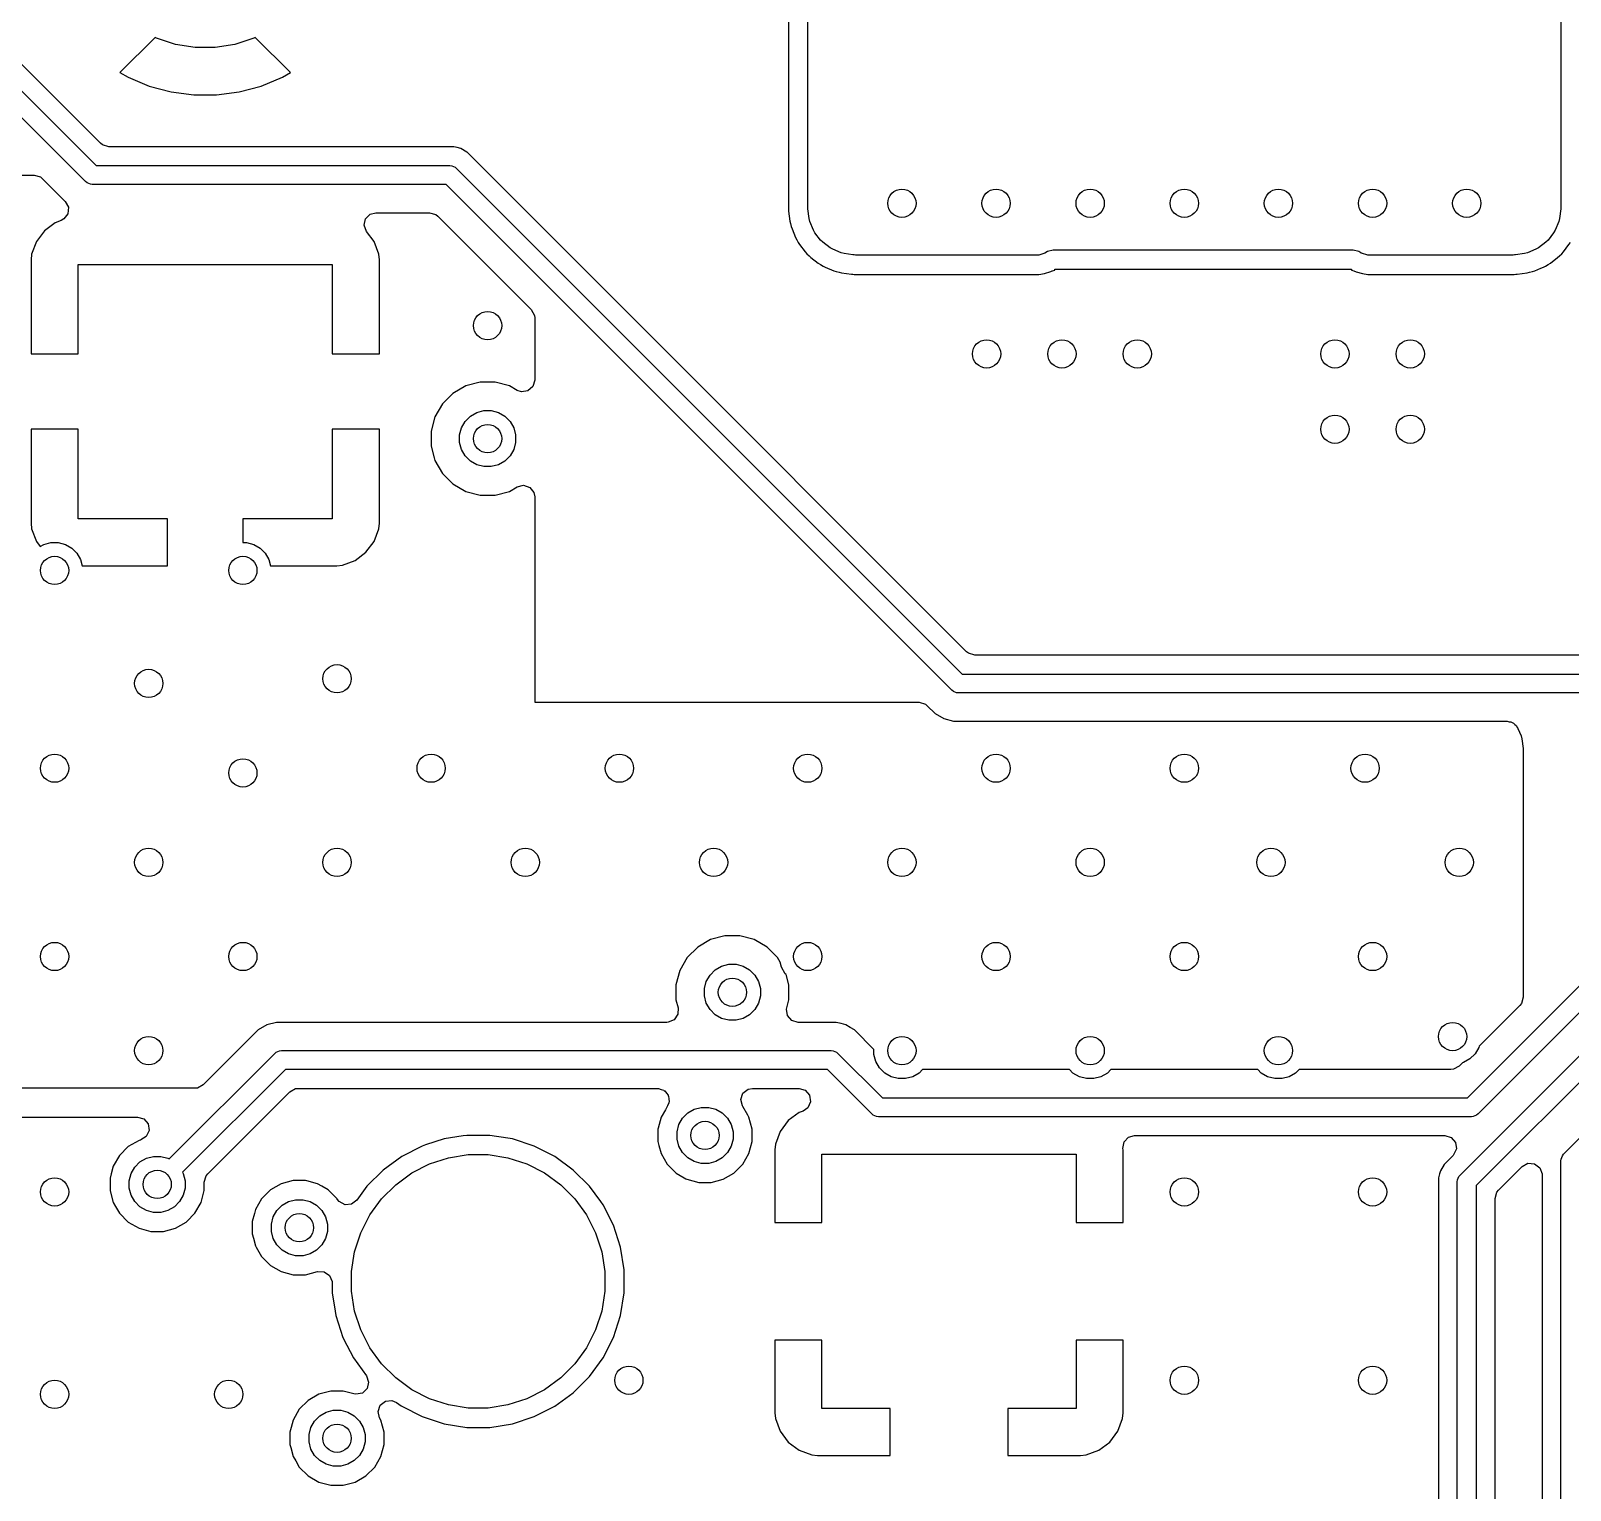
# Model space of a CAD drawing. Extents: x 2.65 to 6.49, y -4.64 to -1.62.
# Drawn here: x 5.029 to 5.673, y -3.629 to -3.018 of the extents above; entities that cross this region are included whole.
import ezdxf

# ---------------------------------------------------------------- set-up
doc = ezdxf.new("R2010")
doc.units = 0
doc.header["$MEASUREMENT"] = 0
doc.layers.add('BLACK', color=7, linetype='CONTINUOUS')

msp = doc.modelspace()

# ---------------------------------------------------------------- linework, layer by layer
at = {"layer": 'BLACK', "linetype": 'CONTINUOUS'}
for p, q in [((5.66929, -2.90773), (5.66929, -3.0922)), ((5.34624, -2.95611), (5.34624, -3.0922)), ((5.35433, -3.0922), (5.35433, -2.95504)), ((5.05859, -3.06548), (5.01228, -3.01917)), ((5.05233, -3.08152), (4.99618, -3.02537)), ((5.00175, -3.01981), (5.05675, -3.0748)), ((5.08141, -3.02123), (5.06669, -3.03595)), ((5.08202, -3.02154), (5.08141, -3.02123)), ((5.08995, -3.02412), (5.08202, -3.02154)), ((5.09819, -3.02543), (5.08995, -3.02412)), ((5.10653, -3.02543), (5.09819, -3.02543)), ((5.11477, -3.02412), (5.10653, -3.02543)), ((5.1227, -3.02154), (5.11477, -3.02412)), ((5.12331, -3.02123), (5.1227, -3.02154)), ((5.13803, -3.03595), (5.12331, -3.02123)), ((5.06669, -3.03595), (5.07008, -3.0379)), ((5.07008, -3.0379), (5.07008, -3.0379)), ((5.07008, -3.0379), (5.0789, -3.04156)), ((5.12582, -3.04156), (5.13465, -3.0379)), ((5.13465, -3.0379), (5.13803, -3.03595)), ((5.13465, -3.0379), (5.13465, -3.0379)), ((5.0789, -3.04156), (5.08812, -3.04403)), ((5.08812, -3.04403), (5.09759, -3.04528)), ((5.10714, -3.04528), (5.1166, -3.04403)), ((5.1166, -3.04403), (5.12582, -3.04156)), ((5.09759, -3.04528), (5.09759, -3.04528)), ((5.09759, -3.04528), (5.10714, -3.04528)), ((5.10714, -3.04528), (5.10714, -3.04528)), ((5.0594, -3.06613), (5.05859, -3.06548)), ((5.06204, -3.06691), (5.0594, -3.06613)), ((5.20628, -3.06691), (5.06204, -3.06691)), ((5.20779, -3.06731), (5.20628, -3.06691)), ((5.20628, -3.06691), (5.20628, -3.06691)), ((5.20929, -3.06772), (5.20779, -3.06731)), ((5.21176, -3.06914), (5.20929, -3.06772)), ((5.20929, -3.06772), (5.20929, -3.06772)), ((5.21199, -3.06927), (5.21176, -3.06914)), ((5.21176, -3.06914), (5.21176, -3.06914)), ((5.27398, -3.13126), (5.21199, -3.06927)), ((5.05675, -3.0748), (5.20472, -3.0748)), ((5.20472, -3.0748), (5.20549, -3.07488)), ((5.20549, -3.07488), (5.20691, -3.07547)), ((5.20691, -3.07547), (5.20751, -3.07596)), ((5.20751, -3.07596), (5.41895, -3.2874)), ((5.02, -3.07874), (5.0308, -3.07874)), ((5.0308, -3.07874), (5.03344, -3.07952)), ((5.03344, -3.07952), (5.03425, -3.08017)), ((5.03425, -3.08017), (5.04384, -3.08976)), ((5.05293, -3.08201), (5.05233, -3.08152)), ((5.05435, -3.0826), (5.05293, -3.08201)), ((5.05512, -3.08268), (5.05435, -3.0826)), ((5.20309, -3.08268), (5.05512, -3.08268)), ((5.41454, -3.29412), (5.20309, -3.08268)), ((5.04384, -3.08976), (5.04516, -3.09218)), ((5.04496, -3.09492), (5.04331, -3.09712)), ((5.04516, -3.09218), (5.04496, -3.09492)), ((5.16937, -3.09705), (5.17132, -3.09511)), ((5.17132, -3.09511), (5.17366, -3.09451)), ((5.17366, -3.09451), (5.19617, -3.09451)), ((5.19617, -3.09451), (5.19881, -3.09528)), ((5.19881, -3.09528), (5.19962, -3.09594)), ((5.19962, -3.09594), (5.23873, -3.13504)), ((5.34624, -3.0922), (5.34626, -3.09273)), ((5.34626, -3.09273), (5.3463, -3.09337)), ((5.3463, -3.09337), (5.34632, -3.09355)), ((5.34632, -3.09355), (5.34635, -3.09389)), ((5.34635, -3.09389), (5.3469, -3.09803)), ((5.35437, -3.09284), (5.35433, -3.0922)), ((5.35492, -3.09698), (5.35437, -3.09284)), ((5.66925, -3.09284), (5.6687, -3.09698)), ((5.66929, -3.0922), (5.66925, -3.09284)), ((5.66925, -3.09284), (5.66925, -3.09284)), ((5.03515, -3.10208), (5.03176, -3.10661)), ((5.03968, -3.09869), (5.03515, -3.10208)), ((5.03515, -3.10208), (5.03515, -3.10208)), ((5.04209, -3.09779), (5.03968, -3.09869)), ((5.03968, -3.09869), (5.03968, -3.09869)), ((5.04331, -3.09712), (5.04209, -3.09779)), ((5.16879, -3.09974), (5.16937, -3.09705)), ((5.16975, -3.10232), (5.16879, -3.09974)), ((5.17297, -3.10661), (5.16975, -3.10232)), ((5.3469, -3.09803), (5.3471, -3.09907)), ((5.3471, -3.09907), (5.34743, -3.1003)), ((5.34743, -3.1003), (5.34743, -3.1003)), ((5.34743, -3.1003), (5.34777, -3.1013)), ((5.34777, -3.1013), (5.34925, -3.10486)), ((5.35525, -3.09821), (5.35492, -3.09698)), ((5.35672, -3.10177), (5.35525, -3.09821)), ((5.35736, -3.10287), (5.35672, -3.10177)), ((5.35971, -3.10593), (5.35736, -3.10287)), ((5.66626, -3.10287), (5.66392, -3.10593)), ((5.6669, -3.10177), (5.66626, -3.10287)), ((5.66837, -3.09821), (5.6669, -3.10177)), ((5.6687, -3.09698), (5.66837, -3.09821)), ((5.03176, -3.10661), (5.02978, -3.11191)), ((5.03176, -3.10661), (5.03176, -3.10661)), ((5.17494, -3.11191), (5.17297, -3.10661)), ((5.17297, -3.10661), (5.17297, -3.10661)), ((5.34925, -3.10486), (5.34925, -3.10486)), ((5.34925, -3.10486), (5.34971, -3.10581)), ((5.34971, -3.10581), (5.34972, -3.10581)), ((5.34972, -3.10581), (5.35035, -3.10692)), ((5.35035, -3.10692), (5.35035, -3.10692)), ((5.35035, -3.10692), (5.35035, -3.10692)), ((5.35035, -3.10692), (5.35094, -3.1078)), ((5.35094, -3.1078), (5.35329, -3.11085)), ((5.36061, -3.10683), (5.35971, -3.10593)), ((5.36366, -3.10918), (5.36061, -3.10683)), ((5.36477, -3.10981), (5.36366, -3.10918)), ((5.65996, -3.10918), (5.65886, -3.10981)), ((5.66302, -3.10683), (5.65996, -3.10918)), ((5.66392, -3.10593), (5.66302, -3.10683)), ((5.67034, -3.11085), (5.67268, -3.1078)), ((5.67268, -3.1078), (5.67327, -3.10692)), ((5.02978, -3.11191), (5.02953, -3.11426)), ((5.02953, -3.11426), (5.02953, -3.15354)), ((5.02978, -3.11191), (5.02978, -3.11191)), ((5.1752, -3.11426), (5.17494, -3.11191)), ((5.17494, -3.11191), (5.17494, -3.11191)), ((5.1752, -3.15354), (5.1752, -3.11426)), ((5.1752, -3.11426), (5.1752, -3.11426)), ((5.35329, -3.11085), (5.35329, -3.11085)), ((5.35329, -3.11085), (5.35329, -3.11085)), ((5.35329, -3.11085), (5.35329, -3.11085)), ((5.35329, -3.11085), (5.35398, -3.11165)), ((5.35398, -3.11165), (5.35398, -3.11165)), ((5.35398, -3.11165), (5.35489, -3.11255)), ((5.35489, -3.11255), (5.35489, -3.11255)), ((5.35489, -3.11255), (5.35546, -3.11305)), ((5.35546, -3.11305), (5.35568, -3.11325)), ((5.35568, -3.11325), (5.35874, -3.11559)), ((5.35874, -3.11559), (5.35962, -3.11618)), ((5.36833, -3.11129), (5.36477, -3.10981)), ((5.36956, -3.11162), (5.36833, -3.11129)), ((5.37319, -3.1121), (5.36956, -3.11162)), ((5.3737, -3.11216), (5.37319, -3.1121)), ((5.37434, -3.1122), (5.3737, -3.11216)), ((5.45083, -3.1122), (5.37434, -3.1122)), ((5.45091, -3.1122), (5.45083, -3.1122)), ((5.45354, -3.11138), (5.45091, -3.1122)), ((5.4546, -3.11067), (5.45354, -3.11138)), ((5.4569, -3.11022), (5.4546, -3.11067)), ((5.4546, -3.11067), (5.4546, -3.11067)), ((5.58247, -3.11022), (5.4569, -3.11022)), ((5.4569, -3.11022), (5.4569, -3.11022)), ((5.58477, -3.11067), (5.58247, -3.11022)), ((5.58247, -3.11022), (5.58247, -3.11022)), ((5.58569, -3.11129), (5.58477, -3.11067)), ((5.58477, -3.11067), (5.58477, -3.11067)), ((5.58477, -3.11067), (5.58477, -3.11067)), ((5.58583, -3.11138), (5.58569, -3.11129)), ((5.5859, -3.11143), (5.58583, -3.11138)), ((5.58854, -3.1122), (5.5859, -3.11143)), ((5.64929, -3.1122), (5.58854, -3.1122)), ((5.64992, -3.11216), (5.64929, -3.1122)), ((5.65037, -3.1121), (5.64992, -3.11216)), ((5.65406, -3.11162), (5.65037, -3.1121)), ((5.65529, -3.11129), (5.65406, -3.11162)), ((5.65886, -3.10981), (5.65529, -3.11129)), ((5.664, -3.11618), (5.66488, -3.11559)), ((5.66488, -3.11559), (5.66794, -3.11325)), ((5.66794, -3.11325), (5.66874, -3.11255)), ((5.66874, -3.11255), (5.66964, -3.11165)), ((5.66964, -3.11165), (5.67034, -3.11085)), ((5.04921, -3.15354), (5.04921, -3.11614)), ((5.04921, -3.11614), (5.15551, -3.11614)), ((5.15551, -3.11614), (5.15551, -3.15354)), ((5.35962, -3.11618), (5.36072, -3.11682)), ((5.36072, -3.11682), (5.36072, -3.11682)), ((5.36072, -3.11682), (5.36072, -3.11682)), ((5.36072, -3.11682), (5.36167, -3.11729)), ((5.36167, -3.11729), (5.36167, -3.11729)), ((5.36167, -3.11729), (5.36522, -3.11876)), ((5.36522, -3.11876), (5.36523, -3.11876)), ((5.36523, -3.11876), (5.36623, -3.1191)), ((5.36623, -3.1191), (5.36746, -3.11943)), ((5.36746, -3.11943), (5.3685, -3.11964)), ((5.3685, -3.11964), (5.37264, -3.12018)), ((5.37264, -3.12018), (5.37317, -3.12024)), ((5.37317, -3.12024), (5.37381, -3.12028)), ((5.37381, -3.12028), (5.37434, -3.1203)), ((5.37434, -3.1203), (5.37434, -3.1203)), ((5.37434, -3.1203), (5.45083, -3.1203)), ((5.45083, -3.1203), (5.45083, -3.1203)), ((5.45083, -3.1203), (5.45086, -3.1203)), ((5.45086, -3.1203), (5.4509, -3.12029)), ((5.4509, -3.12029), (5.45094, -3.12029)), ((5.45094, -3.12029), (5.45099, -3.12029)), ((5.45099, -3.12029), (5.45333, -3.11992)), ((5.45333, -3.11992), (5.45596, -3.1191)), ((5.45596, -3.1191), (5.45661, -3.11879)), ((5.45661, -3.11879), (5.45662, -3.11879)), ((5.45662, -3.11879), (5.45768, -3.11855)), ((5.45768, -3.11855), (5.45768, -3.11811)), ((5.45768, -3.11811), (5.58169, -3.11811)), ((5.58169, -3.11811), (5.58169, -3.11854)), ((5.58169, -3.11854), (5.58268, -3.11876)), ((5.58268, -3.11876), (5.58363, -3.11919)), ((5.58363, -3.11919), (5.58626, -3.11997)), ((5.58626, -3.11997), (5.58854, -3.1203)), ((5.58854, -3.1203), (5.58854, -3.1203)), ((5.58854, -3.1203), (5.64929, -3.1203)), ((5.64929, -3.1203), (5.64982, -3.12028)), ((5.64929, -3.1203), (5.64929, -3.1203)), ((5.64982, -3.12028), (5.65045, -3.12024)), ((5.65045, -3.12024), (5.65098, -3.12018)), ((5.65098, -3.12018), (5.65512, -3.11964)), ((5.65512, -3.11964), (5.65616, -3.11943)), ((5.65616, -3.11943), (5.65739, -3.1191)), ((5.65739, -3.1191), (5.65839, -3.11876)), ((5.65839, -3.11876), (5.66091, -3.11772)), ((5.66091, -3.11772), (5.66195, -3.11729)), ((5.66195, -3.11729), (5.6629, -3.11682)), ((5.66195, -3.11729), (5.66195, -3.11729)), ((5.6629, -3.11682), (5.664, -3.11618)), ((5.6629, -3.11682), (5.6629, -3.11682)), ((5.6629, -3.11682), (5.6629, -3.11682)), ((5.23873, -3.13504), (5.24005, -3.13746)), ((5.27711, -3.1344), (5.27398, -3.13126)), ((5.42079, -3.27808), (5.27711, -3.1344)), ((5.24005, -3.13746), (5.24016, -3.13849)), ((5.24016, -3.13849), (5.24016, -3.16459)), ((5.02953, -3.15354), (5.04921, -3.15354)), ((5.15551, -3.15354), (5.1752, -3.15354)), ((5.21135, -3.16695), (5.20596, -3.17006)), ((5.21736, -3.16533), (5.21135, -3.16695)), ((5.21135, -3.16695), (5.21135, -3.16695)), ((5.22358, -3.16533), (5.21736, -3.16533)), ((5.2296, -3.16695), (5.22358, -3.16533)), ((5.23283, -3.16881), (5.2296, -3.16695)), ((5.23938, -3.16723), (5.2373, -3.16903)), ((5.24016, -3.16459), (5.23938, -3.16723)), ((5.20596, -3.17006), (5.20155, -3.17446)), ((5.20596, -3.17006), (5.20596, -3.17006)), ((5.23458, -3.16942), (5.23283, -3.16881)), ((5.2373, -3.16903), (5.23458, -3.16942)), ((5.19844, -3.17985), (5.19683, -3.18586)), ((5.20155, -3.17446), (5.19844, -3.17985)), ((5.19844, -3.17985), (5.19844, -3.17985)), ((5.20155, -3.17446), (5.20155, -3.17446)), ((5.2111, -3.18179), (5.21328, -3.17961)), ((5.21328, -3.17961), (5.21595, -3.17806)), ((5.21595, -3.17806), (5.21893, -3.17727)), ((5.21893, -3.17727), (5.22201, -3.17727)), ((5.22201, -3.17727), (5.22499, -3.17806)), ((5.22499, -3.17806), (5.22766, -3.17961)), ((5.22766, -3.17961), (5.22984, -3.18179)), ((5.02953, -3.18504), (5.02953, -3.22432)), ((5.04921, -3.18504), (5.02953, -3.18504)), ((5.04921, -3.22244), (5.04921, -3.18504)), ((5.1752, -3.18504), (5.15551, -3.18504)), ((5.15551, -3.18504), (5.15551, -3.22244)), ((5.1752, -3.22432), (5.1752, -3.18504)), ((5.19683, -3.18586), (5.19683, -3.19209)), ((5.20876, -3.18743), (5.20956, -3.18446)), ((5.20956, -3.18446), (5.2111, -3.18179)), ((5.22984, -3.18179), (5.23138, -3.18446)), ((5.23138, -3.18446), (5.23218, -3.18743)), ((5.19683, -3.19209), (5.19816, -3.19707)), ((5.20876, -3.19052), (5.20876, -3.18743)), ((5.20956, -3.1935), (5.20876, -3.19052)), ((5.23218, -3.19052), (5.23138, -3.1935)), ((5.23218, -3.18743), (5.23218, -3.19052)), ((5.19816, -3.19707), (5.19844, -3.1981)), ((5.19844, -3.1981), (5.19844, -3.1981)), ((5.19844, -3.1981), (5.20155, -3.20349)), ((5.2111, -3.19617), (5.20956, -3.1935)), ((5.21328, -3.19835), (5.2111, -3.19617)), ((5.21595, -3.19989), (5.21328, -3.19835)), ((5.22766, -3.19835), (5.22499, -3.19989)), ((5.22984, -3.19617), (5.22766, -3.19835)), ((5.23138, -3.1935), (5.22984, -3.19617)), ((5.20155, -3.20349), (5.20155, -3.20349)), ((5.20155, -3.20349), (5.20155, -3.20349)), ((5.20155, -3.20349), (5.20596, -3.20789)), ((5.21893, -3.20069), (5.21595, -3.19989)), ((5.22201, -3.20069), (5.21893, -3.20069)), ((5.22499, -3.19989), (5.22201, -3.20069)), ((5.20596, -3.20789), (5.20596, -3.20789)), ((5.20596, -3.20789), (5.20596, -3.20789)), ((5.20596, -3.20789), (5.21135, -3.21101)), ((5.21135, -3.21101), (5.21135, -3.21101)), ((5.21135, -3.21101), (5.21736, -3.21262)), ((5.22358, -3.21262), (5.2296, -3.21101)), ((5.2296, -3.21101), (5.23283, -3.20914)), ((5.23283, -3.20914), (5.23551, -3.20849)), ((5.23551, -3.20849), (5.23811, -3.20939)), ((5.23811, -3.20939), (5.23981, -3.21155)), ((5.23981, -3.21155), (5.24016, -3.21337)), ((5.21736, -3.21262), (5.21736, -3.21262)), ((5.21736, -3.21262), (5.22358, -3.21262)), ((5.22358, -3.21262), (5.22358, -3.21262)), ((5.24016, -3.21337), (5.24016, -3.29921)), ((5.02953, -3.22432), (5.02978, -3.22667)), ((5.08661, -3.22244), (5.04921, -3.22244)), ((5.08661, -3.24213), (5.08661, -3.22244)), ((5.15551, -3.22244), (5.11811, -3.22244)), ((5.11811, -3.22244), (5.11811, -3.23238)), ((5.17494, -3.22667), (5.1752, -3.22432)), ((5.1752, -3.22432), (5.1752, -3.22432)), ((5.02978, -3.22667), (5.02978, -3.22667)), ((5.02978, -3.22667), (5.03176, -3.23197)), ((5.17297, -3.23197), (5.17494, -3.22667)), ((5.17494, -3.22667), (5.17494, -3.22667)), ((5.03176, -3.23197), (5.03176, -3.23197)), ((5.03176, -3.23197), (5.03332, -3.23406)), ((5.03332, -3.23406), (5.03485, -3.23318)), ((5.03485, -3.23318), (5.03783, -3.23238)), ((5.03783, -3.23238), (5.04091, -3.23238)), ((5.04091, -3.23238), (5.04389, -3.23318)), ((5.04389, -3.23318), (5.04656, -3.23472)), ((5.04656, -3.23472), (5.04874, -3.2369)), ((5.04874, -3.2369), (5.05028, -3.23957)), ((5.11811, -3.23238), (5.11965, -3.23238)), ((5.11965, -3.23238), (5.12263, -3.23318)), ((5.12263, -3.23318), (5.1253, -3.23472)), ((5.1253, -3.23472), (5.12748, -3.2369)), ((5.12748, -3.2369), (5.12902, -3.23957)), ((5.16504, -3.2399), (5.16957, -3.2365)), ((5.16957, -3.2365), (5.17297, -3.23197)), ((5.16957, -3.2365), (5.16957, -3.2365)), ((5.17297, -3.23197), (5.17297, -3.23197)), ((5.05028, -3.23957), (5.05097, -3.24213)), ((5.05097, -3.24213), (5.08661, -3.24213)), ((5.12902, -3.23957), (5.12971, -3.24213)), ((5.12971, -3.24213), (5.15739, -3.24213)), ((5.15739, -3.24213), (5.1574, -3.24213)), ((5.1574, -3.24213), (5.15974, -3.24187)), ((5.15974, -3.24187), (5.16504, -3.2399)), ((5.15974, -3.24187), (5.15974, -3.24187)), ((5.16504, -3.2399), (5.16504, -3.2399)), ((5.42161, -3.27873), (5.42079, -3.27808)), ((5.42425, -3.27951), (5.42161, -3.27873)), ((5.81849, -3.27951), (5.42425, -3.27951)), ((5.41895, -3.2874), (5.81693, -3.2874)), ((5.41514, -3.29461), (5.41454, -3.29412)), ((5.41533, -3.29469), (5.41514, -3.29461)), ((5.41655, -3.2952), (5.41533, -3.29469)), ((5.41732, -3.29528), (5.41655, -3.2952)), ((5.81373, -3.29528), (5.41732, -3.29528)), ((5.24016, -3.29921), (5.40088, -3.29921)), ((5.40088, -3.29921), (5.40352, -3.29999)), ((5.40352, -3.29999), (5.40433, -3.30064)), ((5.40433, -3.30064), (5.40764, -3.30396)), ((5.40764, -3.30396), (5.41124, -3.30603)), ((5.41124, -3.30603), (5.41525, -3.30711)), ((5.41525, -3.30711), (5.41525, -3.30711)), ((5.41525, -3.30711), (5.64684, -3.30711)), ((5.64684, -3.30711), (5.64759, -3.30733)), ((5.64759, -3.30733), (5.64838, -3.30736)), ((5.64838, -3.30736), (5.64888, -3.30771)), ((5.64888, -3.30771), (5.64948, -3.30788)), ((5.64948, -3.30788), (5.64999, -3.30848)), ((5.64999, -3.30848), (5.65064, -3.30892)), ((5.65064, -3.30892), (5.6512, -3.30987)), ((5.6512, -3.30987), (5.65128, -3.30996)), ((5.65128, -3.30996), (5.65135, -3.31012)), ((5.65135, -3.31012), (5.65263, -3.31321)), ((5.65263, -3.31321), (5.65296, -3.31444)), ((5.65296, -3.31444), (5.6535, -3.31858)), ((5.6535, -3.31858), (5.65354, -3.31922)), ((5.65354, -3.31922), (5.65354, -3.42253)), ((5.63022, -3.46461), (5.77084, -3.32399)), ((5.77525, -3.33071), (5.63463, -3.47133)), ((5.62714, -3.49692), (5.73708, -3.38698)), ((5.31371, -3.39844), (5.30832, -3.40155)), ((5.31972, -3.39683), (5.31371, -3.39844)), ((5.31371, -3.39844), (5.31371, -3.39844)), ((5.32595, -3.39683), (5.31972, -3.39683)), ((5.33196, -3.39844), (5.32595, -3.39683)), ((5.33735, -3.40155), (5.33196, -3.39844)), ((5.33196, -3.39844), (5.33196, -3.39844)), ((5.33196, -3.39844), (5.33196, -3.39844)), ((5.74149, -3.3937), (5.63386, -3.50133)), ((5.30832, -3.40155), (5.30392, -3.40596)), ((5.30832, -3.40155), (5.30832, -3.40155)), ((5.34175, -3.40596), (5.33735, -3.40155)), ((5.33735, -3.40155), (5.33735, -3.40155)), ((5.3008, -3.41135), (5.29919, -3.41736)), ((5.30392, -3.40596), (5.3008, -3.41135)), ((5.3008, -3.41135), (5.3008, -3.41135)), ((5.30392, -3.40596), (5.30392, -3.40596)), ((5.31346, -3.41328), (5.31564, -3.4111)), ((5.31564, -3.4111), (5.31831, -3.40956)), ((5.31831, -3.40956), (5.32129, -3.40876)), ((5.32129, -3.40876), (5.32438, -3.40876)), ((5.32438, -3.40876), (5.32735, -3.40956)), ((5.32735, -3.40956), (5.33002, -3.4111)), ((5.33002, -3.4111), (5.3322, -3.41328)), ((5.34282, -3.40781), (5.34175, -3.40596)), ((5.34175, -3.40596), (5.34175, -3.40596)), ((5.34342, -3.41003), (5.34282, -3.40781)), ((5.34496, -3.4127), (5.34342, -3.41003)), ((5.29919, -3.41736), (5.29919, -3.42358)), ((5.31112, -3.41893), (5.31192, -3.41595)), ((5.31192, -3.41595), (5.31346, -3.41328)), ((5.3322, -3.41328), (5.33375, -3.41595)), ((5.33375, -3.41595), (5.33454, -3.41893)), ((5.34533, -3.41307), (5.34496, -3.4127)), ((5.34648, -3.41736), (5.34533, -3.41307)), ((5.34648, -3.42358), (5.34648, -3.41736)), ((5.29919, -3.42358), (5.30008, -3.42691)), ((5.31112, -3.42201), (5.31112, -3.41893)), ((5.31192, -3.42499), (5.31112, -3.42201)), ((5.33454, -3.42201), (5.33375, -3.42499)), ((5.33454, -3.41893), (5.33454, -3.42201)), ((5.34559, -3.42691), (5.34648, -3.42358)), ((5.65354, -3.42253), (5.65277, -3.42517)), ((5.30002, -3.42966), (5.29848, -3.43193)), ((5.30008, -3.42691), (5.30002, -3.42966)), ((5.31346, -3.42766), (5.31192, -3.42499)), ((5.31564, -3.42984), (5.31346, -3.42766)), ((5.31831, -3.43138), (5.31564, -3.42984)), ((5.33002, -3.42984), (5.32735, -3.43138)), ((5.3322, -3.42766), (5.33002, -3.42984)), ((5.33375, -3.42499), (5.3322, -3.42766)), ((5.34547, -3.42747), (5.34559, -3.42691)), ((5.34586, -3.4302), (5.34547, -3.42747)), ((5.34766, -3.43228), (5.34586, -3.4302)), ((5.65211, -3.42598), (5.63505, -3.44305)), ((5.65277, -3.42517), (5.65211, -3.42598)), ((5.12457, -3.4362), (5.10157, -3.4592)), ((5.12817, -3.43413), (5.12457, -3.4362)), ((5.12457, -3.4362), (5.12457, -3.4362)), ((5.13218, -3.43305), (5.12817, -3.43413)), ((5.29537, -3.43305), (5.13218, -3.43305)), ((5.29595, -3.43302), (5.29537, -3.43305)), ((5.29848, -3.43193), (5.29595, -3.43302)), ((5.32129, -3.43218), (5.31831, -3.43138)), ((5.32438, -3.43218), (5.32129, -3.43218)), ((5.32735, -3.43138), (5.32438, -3.43218)), ((5.3503, -3.43305), (5.34766, -3.43228)), ((5.36625, -3.43305), (5.3503, -3.43305)), ((5.36826, -3.43359), (5.36625, -3.43305)), ((5.36625, -3.43305), (5.36625, -3.43305)), ((5.37026, -3.43413), (5.36826, -3.43359)), ((5.37206, -3.43516), (5.37026, -3.43413)), ((5.37386, -3.4362), (5.37206, -3.43516)), ((5.38199, -3.44434), (5.37386, -3.4362)), ((5.37386, -3.4362), (5.37386, -3.4362)), ((5.63493, -3.4435), (5.63339, -3.44617)), ((5.63505, -3.44305), (5.63493, -3.4435)), ((5.08733, -3.49018), (5.13147, -3.44603)), ((5.13147, -3.44603), (5.13206, -3.44555)), ((5.13206, -3.44555), (5.13348, -3.44496)), ((5.13348, -3.44496), (5.13425, -3.44488)), ((5.13425, -3.44488), (5.36418, -3.44488)), ((5.36418, -3.44488), (5.36494, -3.44496)), ((5.36494, -3.44496), (5.36636, -3.44555)), ((5.36636, -3.44555), (5.36696, -3.44603)), ((5.36696, -3.44603), (5.38553, -3.46461)), ((5.38199, -3.44642), (5.38199, -3.44434)), ((5.38279, -3.4494), (5.38199, -3.44642)), ((5.38433, -3.45207), (5.38279, -3.4494)), ((5.62809, -3.45001), (5.62675, -3.45135)), ((5.62854, -3.44989), (5.62809, -3.45001)), ((5.63121, -3.44835), (5.62854, -3.44989)), ((5.63339, -3.44617), (5.63121, -3.44835)), ((5.13588, -3.45276), (5.09289, -3.49574)), ((5.36254, -3.45276), (5.13588, -3.45276)), ((5.38112, -3.47133), (5.36254, -3.45276)), ((5.38651, -3.45425), (5.38433, -3.45207)), ((5.38918, -3.45579), (5.38651, -3.45425)), ((5.39216, -3.45659), (5.38918, -3.45579)), ((5.39524, -3.45659), (5.39216, -3.45659)), ((5.39822, -3.45579), (5.39524, -3.45659)), ((5.40089, -3.45425), (5.39822, -3.45579)), ((5.40237, -3.45278), (5.40089, -3.45425)), ((5.46377, -3.45278), (5.40237, -3.45278)), ((5.46525, -3.45425), (5.46377, -3.45278)), ((5.46792, -3.45579), (5.46525, -3.45425)), ((5.4709, -3.45659), (5.46792, -3.45579)), ((5.47398, -3.45659), (5.4709, -3.45659)), ((5.47696, -3.45579), (5.47398, -3.45659)), ((5.47963, -3.45425), (5.47696, -3.45579)), ((5.48111, -3.45278), (5.47963, -3.45425)), ((5.54251, -3.45278), (5.48111, -3.45278)), ((5.54399, -3.45425), (5.54251, -3.45278)), ((5.54666, -3.45579), (5.54399, -3.45425)), ((5.54964, -3.45659), (5.54666, -3.45579)), ((5.55272, -3.45659), (5.54964, -3.45659)), ((5.5557, -3.45579), (5.55272, -3.45659)), ((5.55837, -3.45425), (5.5557, -3.45579)), ((5.55985, -3.45278), (5.55837, -3.45425)), ((5.6233, -3.45278), (5.55985, -3.45278)), ((5.62433, -3.45266), (5.6233, -3.45278)), ((5.62675, -3.45135), (5.62433, -3.45266)), ((5.09812, -3.46063), (5.0072, -3.46063)), ((5.09916, -3.46052), (5.09812, -3.46063)), ((5.10157, -3.4592), (5.09916, -3.46052)), ((5.10342, -3.49638), (5.13772, -3.46208)), ((5.13772, -3.46208), (5.14014, -3.46076)), ((5.14014, -3.46076), (5.14117, -3.46065)), ((5.14117, -3.46065), (5.29151, -3.46065)), ((5.29151, -3.46065), (5.29174, -3.46072)), ((5.29174, -3.46072), (5.29198, -3.46067)), ((5.29198, -3.46067), (5.29304, -3.4611)), ((5.29304, -3.4611), (5.29415, -3.46142)), ((5.29415, -3.46142), (5.29431, -3.46161)), ((5.29431, -3.46161), (5.29453, -3.46169)), ((5.29453, -3.46169), (5.2952, -3.46263)), ((5.2952, -3.46263), (5.29595, -3.4635)), ((5.32634, -3.4653), (5.32724, -3.4627)), ((5.32724, -3.4627), (5.32941, -3.461)), ((5.32941, -3.461), (5.33122, -3.46065)), ((5.33122, -3.46065), (5.35068, -3.46065)), ((5.35068, -3.46065), (5.35332, -3.46142)), ((5.35332, -3.46142), (5.35513, -3.4635)), ((5.67044, -3.4882), (5.70119, -3.45745)), ((5.29481, -3.46958), (5.293, -3.47271)), ((5.2956, -3.46822), (5.29481, -3.46958)), ((5.29574, -3.46797), (5.2956, -3.46822)), ((5.2956, -3.46822), (5.2956, -3.46822)), ((5.29626, -3.46668), (5.29574, -3.46797)), ((5.29595, -3.4635), (5.29599, -3.46374)), ((5.29599, -3.46374), (5.29612, -3.46393)), ((5.29612, -3.46393), (5.29618, -3.46509)), ((5.29618, -3.46509), (5.29634, -3.46623)), ((5.29634, -3.46623), (5.29625, -3.4665)), ((5.29625, -3.4665), (5.29626, -3.46668)), ((5.30418, -3.47094), (5.30685, -3.4694)), ((5.30685, -3.4694), (5.30982, -3.46861)), ((5.30982, -3.46861), (5.31291, -3.46861)), ((5.31291, -3.46861), (5.31589, -3.4694)), ((5.31589, -3.4694), (5.31856, -3.47094)), ((5.32699, -3.46797), (5.32634, -3.4653)), ((5.32713, -3.46822), (5.32699, -3.46797)), ((5.32923, -3.47184), (5.32713, -3.46822)), ((5.32713, -3.46822), (5.32713, -3.46822)), ((5.35437, -3.46873), (5.35239, -3.47011)), ((5.35552, -3.46623), (5.35437, -3.46873)), ((5.35513, -3.4635), (5.35552, -3.46623)), ((5.38553, -3.46461), (5.63022, -3.46461)), ((5.0072, -3.47266), (5.07405, -3.47266)), ((5.07405, -3.47266), (5.07669, -3.47343)), ((5.07669, -3.47343), (5.07849, -3.47551)), ((5.07849, -3.47551), (5.07888, -3.47823)), ((5.293, -3.47271), (5.29179, -3.47722)), ((5.29966, -3.47877), (5.30045, -3.4758)), ((5.30045, -3.4758), (5.302, -3.47312)), ((5.302, -3.47312), (5.30418, -3.47094)), ((5.31856, -3.47094), (5.32074, -3.47312)), ((5.32074, -3.47312), (5.32228, -3.4758)), ((5.32228, -3.4758), (5.32308, -3.47877)), ((5.32971, -3.47267), (5.32923, -3.47184)), ((5.32973, -3.47271), (5.32971, -3.47267)), ((5.33107, -3.47772), (5.32973, -3.47271)), ((5.34617, -3.47413), (5.34278, -3.47866)), ((5.3507, -3.47073), (5.34617, -3.47413)), ((5.34617, -3.47413), (5.34617, -3.47413)), ((5.35071, -3.47073), (5.3507, -3.47073)), ((5.35239, -3.47011), (5.35071, -3.47073)), ((5.38171, -3.47182), (5.38112, -3.47133)), ((5.38313, -3.4724), (5.38171, -3.47182)), ((5.3839, -3.47248), (5.38313, -3.4724)), ((5.63185, -3.47248), (5.3839, -3.47248)), ((5.63262, -3.4724), (5.63185, -3.47248)), ((5.63404, -3.47182), (5.63262, -3.4724)), ((5.63463, -3.47133), (5.63404, -3.47182)), ((5.07468, -3.48243), (5.07018, -3.48502)), ((5.07532, -3.48225), (5.07468, -3.48243)), ((5.07468, -3.48243), (5.07468, -3.48243)), ((5.07468, -3.48243), (5.07468, -3.48243)), ((5.07543, -3.48222), (5.07532, -3.48225)), ((5.07774, -3.48074), (5.07543, -3.48222)), ((5.07888, -3.47823), (5.07774, -3.48074)), ((5.20224, -3.4818), (5.19447, -3.48432)), ((5.21024, -3.48053), (5.20224, -3.4818)), ((5.20224, -3.4818), (5.20224, -3.4818)), ((5.21173, -3.4803), (5.21024, -3.48053)), ((5.22134, -3.4803), (5.21173, -3.4803)), ((5.22412, -3.48074), (5.22134, -3.4803)), ((5.23083, -3.4818), (5.22412, -3.48074)), ((5.23997, -3.48477), (5.23083, -3.4818)), ((5.23083, -3.4818), (5.23083, -3.4818)), ((5.23083, -3.4818), (5.23083, -3.4818)), ((5.29179, -3.47722), (5.29166, -3.47772)), ((5.29166, -3.47772), (5.29166, -3.48291)), ((5.29966, -3.48186), (5.29966, -3.47877)), ((5.30045, -3.48483), (5.29966, -3.48186)), ((5.32308, -3.48186), (5.32228, -3.48483)), ((5.32308, -3.47877), (5.32308, -3.48186)), ((5.33107, -3.48291), (5.33107, -3.47772)), ((5.34278, -3.47866), (5.3408, -3.48396)), ((5.34278, -3.47866), (5.34278, -3.47866)), ((5.48665, -3.48307), (5.48853, -3.48106)), ((5.48853, -3.48106), (5.49102, -3.48037)), ((5.49102, -3.48037), (5.62073, -3.48037)), ((5.62073, -3.48037), (5.62337, -3.48115)), ((5.62337, -3.48115), (5.62517, -3.48323)), ((5.06652, -3.48869), (5.06392, -3.49318)), ((5.07018, -3.48502), (5.06652, -3.48869)), ((5.06652, -3.48869), (5.06652, -3.48869)), ((5.07018, -3.48502), (5.07018, -3.48502)), ((5.07776, -3.48988), (5.08074, -3.48908)), ((5.08074, -3.48908), (5.08383, -3.48908)), ((5.08383, -3.48908), (5.0868, -3.48988)), ((5.18454, -3.48913), (5.17677, -3.49478)), ((5.1931, -3.48477), (5.18454, -3.48913)), ((5.19447, -3.48432), (5.1931, -3.48477)), ((5.20413, -3.48966), (5.21237, -3.48835)), ((5.21237, -3.48835), (5.22071, -3.48835)), ((5.22071, -3.48835), (5.22894, -3.48966)), ((5.24853, -3.48913), (5.23997, -3.48477)), ((5.2563, -3.49478), (5.24853, -3.48913)), ((5.24853, -3.48913), (5.24853, -3.48913)), ((5.24853, -3.48913), (5.24853, -3.48913)), ((5.29166, -3.48291), (5.29208, -3.48448)), ((5.29208, -3.48448), (5.293, -3.48792)), ((5.293, -3.48792), (5.29423, -3.49005)), ((5.302, -3.48751), (5.30045, -3.48483)), ((5.30418, -3.48969), (5.302, -3.48751)), ((5.32074, -3.48751), (5.31856, -3.48969)), ((5.32228, -3.48483), (5.32074, -3.48751)), ((5.32713, -3.49241), (5.32973, -3.48792)), ((5.32973, -3.48792), (5.33107, -3.48291)), ((5.3408, -3.48396), (5.34055, -3.48631)), ((5.34055, -3.48631), (5.34055, -3.51673)), ((5.3408, -3.48396), (5.3408, -3.48396)), ((5.36024, -3.51673), (5.36024, -3.48819)), ((5.36024, -3.48819), (5.46654, -3.48819)), ((5.46654, -3.48819), (5.46654, -3.51673)), ((5.48616, -3.48578), (5.48665, -3.48307)), ((5.48622, -3.48631), (5.48616, -3.48578)), ((5.48622, -3.51673), (5.48622, -3.48631)), ((5.48622, -3.48631), (5.48622, -3.48631)), ((5.62418, -3.48871), (5.62266, -3.49024)), ((5.62442, -3.48845), (5.62418, -3.48871)), ((5.62557, -3.48595), (5.62442, -3.48845)), ((5.62517, -3.48323), (5.62557, -3.48595)), ((5.66937, -3.49022), (5.66995, -3.4888)), ((5.66995, -3.4888), (5.67044, -3.4882)), ((5.06392, -3.49318), (5.06306, -3.49638)), ((5.07137, -3.49627), (5.07291, -3.4936)), ((5.07291, -3.4936), (5.07509, -3.49142)), ((5.07509, -3.49142), (5.07776, -3.48988)), ((5.0868, -3.48988), (5.08733, -3.49018)), ((5.17677, -3.49478), (5.16997, -3.50157)), ((5.17677, -3.49478), (5.17677, -3.49478)), ((5.18876, -3.49602), (5.1962, -3.49223)), ((5.1962, -3.49223), (5.20413, -3.48966)), ((5.22894, -3.48966), (5.23687, -3.49223)), ((5.23687, -3.49223), (5.24431, -3.49602)), ((5.2631, -3.50157), (5.2563, -3.49478)), ((5.2563, -3.49478), (5.2563, -3.49478)), ((5.29423, -3.49005), (5.2956, -3.49241)), ((5.2956, -3.49241), (5.29927, -3.49608)), ((5.30685, -3.49123), (5.30418, -3.48969)), ((5.30982, -3.49202), (5.30685, -3.49123)), ((5.31291, -3.49202), (5.30982, -3.49202)), ((5.31589, -3.49123), (5.31291, -3.49202)), ((5.31856, -3.48969), (5.31589, -3.49123)), ((5.32346, -3.49608), (5.32713, -3.49241)), ((5.6189, -3.49514), (5.61856, -3.49638)), ((5.62045, -3.49244), (5.6189, -3.49514)), ((5.6189, -3.49514), (5.6189, -3.49514)), ((5.62266, -3.49024), (5.62045, -3.49244)), ((5.62045, -3.49244), (5.62045, -3.49244)), ((5.62266, -3.49024), (5.62266, -3.49024)), ((5.64318, -3.50317), (5.65306, -3.49329)), ((5.65306, -3.49329), (5.65548, -3.49197)), ((5.65548, -3.49197), (5.65822, -3.49217)), ((5.65822, -3.49217), (5.66042, -3.49382)), ((5.66042, -3.49382), (5.66139, -3.4964)), ((5.66929, -3.49099), (5.66937, -3.49022)), ((5.66929, -3.73381), (5.66929, -3.49099)), ((5.06306, -3.49638), (5.06258, -3.49819)), ((5.06258, -3.49819), (5.06258, -3.50338)), ((5.07057, -3.49925), (5.07137, -3.49627)), ((5.07057, -3.50233), (5.07057, -3.49925)), ((5.09289, -3.49574), (5.0932, -3.49627)), ((5.0932, -3.49627), (5.09399, -3.49925)), ((5.09399, -3.49925), (5.09399, -3.50233)), ((5.10199, -3.49984), (5.10276, -3.4972)), ((5.10199, -3.50338), (5.10199, -3.49984)), ((5.10276, -3.4972), (5.10342, -3.49638)), ((5.13413, -3.50054), (5.12963, -3.50313)), ((5.13914, -3.49919), (5.13413, -3.50054)), ((5.14433, -3.49919), (5.13914, -3.49919)), ((5.14493, -3.49935), (5.14433, -3.49919)), ((5.14934, -3.50054), (5.14493, -3.49935)), ((5.15113, -3.50157), (5.14934, -3.50054)), ((5.15383, -3.50313), (5.15113, -3.50157)), ((5.16997, -3.50157), (5.16576, -3.50737)), ((5.16997, -3.50157), (5.16997, -3.50157)), ((5.17612, -3.50682), (5.18202, -3.50092)), ((5.18202, -3.50092), (5.18876, -3.49602)), ((5.24431, -3.49602), (5.25105, -3.50092)), ((5.25105, -3.50092), (5.25695, -3.50682)), ((5.26777, -3.508), (5.2631, -3.50157)), ((5.2631, -3.50157), (5.2631, -3.50157)), ((5.29927, -3.49608), (5.30261, -3.49801)), ((5.30261, -3.49801), (5.30336, -3.49844)), ((5.30336, -3.49844), (5.30376, -3.49868)), ((5.30376, -3.49868), (5.30877, -3.50002)), ((5.30877, -3.50002), (5.30877, -3.50002)), ((5.30877, -3.50002), (5.31396, -3.50002)), ((5.31396, -3.50002), (5.31897, -3.49868)), ((5.31396, -3.50002), (5.31396, -3.50002)), ((5.31897, -3.49868), (5.32346, -3.49608)), ((5.61813, -3.49801), (5.61809, -3.49815)), ((5.61809, -3.49815), (5.61809, -3.76299)), ((5.61856, -3.49638), (5.61813, -3.49801)), ((5.62598, -3.4997), (5.62606, -3.49893)), ((5.62598, -3.77101), (5.62598, -3.4997)), ((5.62606, -3.49893), (5.62665, -3.49752)), ((5.62665, -3.49752), (5.62714, -3.49692)), ((5.63386, -3.50133), (5.63386, -3.77264)), ((5.66139, -3.4964), (5.6614, -3.49674)), ((5.6614, -3.49674), (5.6614, -3.72682)), ((5.06258, -3.50338), (5.06263, -3.50356)), ((5.06263, -3.50356), (5.06392, -3.50839)), ((5.06392, -3.50839), (5.06491, -3.51011)), ((5.07137, -3.50531), (5.07057, -3.50233)), ((5.07291, -3.50798), (5.07137, -3.50531)), ((5.07509, -3.51016), (5.07291, -3.50798)), ((5.09165, -3.50798), (5.08947, -3.51016)), ((5.0932, -3.50531), (5.09165, -3.50798)), ((5.09399, -3.50233), (5.0932, -3.50531)), ((5.09805, -3.51289), (5.10065, -3.50839)), ((5.10065, -3.50839), (5.10199, -3.50338)), ((5.12596, -3.5068), (5.12337, -3.51129)), ((5.12963, -3.50313), (5.12596, -3.5068)), ((5.12596, -3.5068), (5.12596, -3.5068)), ((5.12963, -3.50313), (5.12963, -3.50313)), ((5.13454, -3.50953), (5.13721, -3.50799)), ((5.13721, -3.50799), (5.14019, -3.50719)), ((5.14019, -3.50719), (5.14327, -3.50719)), ((5.14327, -3.50719), (5.14625, -3.50799)), ((5.14625, -3.50799), (5.14892, -3.50953)), ((5.1575, -3.5068), (5.15383, -3.50313)), ((5.15758, -3.50694), (5.1575, -3.5068)), ((5.15841, -3.508), (5.15758, -3.50694)), ((5.16084, -3.50929), (5.15841, -3.508)), ((5.16576, -3.50737), (5.16358, -3.50905)), ((5.17122, -3.51357), (5.17612, -3.50682)), ((5.25695, -3.50682), (5.26185, -3.51357)), ((5.26874, -3.50934), (5.26777, -3.508)), ((5.64175, -3.50663), (5.64253, -3.50399)), ((5.64175, -3.7742), (5.64175, -3.50663)), ((5.64253, -3.50399), (5.64318, -3.50317)), ((5.06491, -3.51011), (5.06652, -3.51289)), ((5.06652, -3.51289), (5.07018, -3.51656)), ((5.07776, -3.5117), (5.07509, -3.51016)), ((5.08074, -3.5125), (5.07776, -3.5117)), ((5.08383, -3.5125), (5.08074, -3.5125)), ((5.0868, -3.5117), (5.08383, -3.5125)), ((5.08947, -3.51016), (5.0868, -3.5117)), ((5.09463, -3.5163), (5.09805, -3.51289)), ((5.12292, -3.51297), (5.12203, -3.5163)), ((5.12337, -3.51129), (5.12292, -3.51297)), ((5.13002, -3.51736), (5.13082, -3.51438)), ((5.13082, -3.51438), (5.13236, -3.51171)), ((5.13236, -3.51171), (5.13454, -3.50953)), ((5.14892, -3.50953), (5.1511, -3.51171)), ((5.1511, -3.51171), (5.15264, -3.51438)), ((5.15264, -3.51438), (5.15344, -3.51736)), ((5.16358, -3.50905), (5.16084, -3.50929)), ((5.16743, -3.521), (5.17122, -3.51357)), ((5.26185, -3.51357), (5.26564, -3.521)), ((5.27311, -3.51791), (5.26874, -3.50934)), ((5.07018, -3.51656), (5.07468, -3.51915)), ((5.07468, -3.51915), (5.07969, -3.52049)), ((5.07969, -3.52049), (5.07969, -3.52049)), ((5.07969, -3.52049), (5.08488, -3.52049)), ((5.08488, -3.52049), (5.08989, -3.51915)), ((5.08488, -3.52049), (5.08488, -3.52049)), ((5.08989, -3.51915), (5.09438, -3.51656)), ((5.09438, -3.51656), (5.09463, -3.5163)), ((5.12203, -3.5163), (5.12203, -3.52149)), ((5.13002, -3.52044), (5.13002, -3.51736)), ((5.13082, -3.52342), (5.13002, -3.52044)), ((5.15344, -3.52044), (5.15264, -3.52342)), ((5.15344, -3.51736), (5.15344, -3.52044)), ((5.16485, -3.52893), (5.16743, -3.521)), ((5.26564, -3.521), (5.26822, -3.52893)), ((5.27608, -3.52704), (5.27311, -3.51791)), ((5.34055, -3.51673), (5.36024, -3.51673)), ((5.46654, -3.51673), (5.48622, -3.51673)), ((5.12203, -3.52149), (5.12252, -3.52333)), ((5.12252, -3.52333), (5.12337, -3.5265)), ((5.12337, -3.5265), (5.12368, -3.52704)), ((5.12368, -3.52704), (5.12596, -3.531)), ((5.13236, -3.52609), (5.13082, -3.52342)), ((5.13454, -3.52827), (5.13236, -3.52609)), ((5.1511, -3.52609), (5.14892, -3.52827)), ((5.15264, -3.52342), (5.1511, -3.52609)), ((5.27758, -3.53653), (5.27608, -3.52704)), ((5.12596, -3.531), (5.12963, -3.53467)), ((5.13721, -3.52981), (5.13454, -3.52827)), ((5.14019, -3.53061), (5.13721, -3.52981)), ((5.14327, -3.53061), (5.14019, -3.53061)), ((5.14625, -3.52981), (5.14327, -3.53061)), ((5.14892, -3.52827), (5.14625, -3.52981)), ((5.16355, -3.53717), (5.16485, -3.52893)), ((5.26822, -3.52893), (5.26952, -3.53717)), ((5.12963, -3.53467), (5.13413, -3.53726)), ((5.13413, -3.53726), (5.13914, -3.5386)), ((5.13914, -3.5386), (5.13914, -3.5386)), ((5.13914, -3.5386), (5.14433, -3.5386)), ((5.14433, -3.5386), (5.14934, -3.53726)), ((5.14433, -3.5386), (5.14433, -3.5386)), ((5.14934, -3.53726), (5.14934, -3.53726)), ((5.14934, -3.53726), (5.14935, -3.53726)), ((5.14935, -3.53726), (5.1521, -3.53732)), ((5.1521, -3.53732), (5.15437, -3.53886)), ((5.15437, -3.53886), (5.15546, -3.54139)), ((5.16355, -3.54551), (5.16355, -3.53717)), ((5.26952, -3.53717), (5.26952, -3.54551)), ((5.27758, -3.54614), (5.27758, -3.53653)), ((5.15546, -3.54139), (5.15549, -3.54197)), ((5.15549, -3.54197), (5.15549, -3.54614)), ((5.15549, -3.54614), (5.1567, -3.55379)), ((5.16485, -3.55375), (5.16355, -3.54551)), ((5.26952, -3.54551), (5.26822, -3.55375)), ((5.27608, -3.55563), (5.27758, -3.54614)), ((5.1567, -3.55379), (5.157, -3.55563)), ((5.157, -3.55563), (5.15996, -3.56477)), ((5.16743, -3.56168), (5.16485, -3.55375)), ((5.26822, -3.55375), (5.26564, -3.56168)), ((5.27311, -3.56477), (5.27608, -3.55563)), ((5.15996, -3.56477), (5.16159, -3.56797)), ((5.17122, -3.56911), (5.16743, -3.56168)), ((5.26564, -3.56168), (5.26185, -3.56911)), ((5.26874, -3.57333), (5.27311, -3.56477)), ((5.34055, -3.56594), (5.34055, -3.59637)), ((5.36024, -3.56594), (5.34055, -3.56594)), ((5.36024, -3.59449), (5.36024, -3.56594)), ((5.48622, -3.56594), (5.46654, -3.56594)), ((5.46654, -3.56594), (5.46654, -3.59449)), ((5.48622, -3.59637), (5.48622, -3.56594)), ((5.16159, -3.56797), (5.16433, -3.57333)), ((5.17612, -3.57586), (5.17122, -3.56911)), ((5.26185, -3.56911), (5.25695, -3.57586)), ((5.16433, -3.57333), (5.16978, -3.58084)), ((5.18202, -3.58175), (5.17612, -3.57586)), ((5.25695, -3.57586), (5.25105, -3.58175)), ((5.2631, -3.58111), (5.26874, -3.57333)), ((5.16978, -3.58084), (5.17071, -3.58343)), ((5.17071, -3.58343), (5.17009, -3.58611)), ((5.18876, -3.58666), (5.18202, -3.58175)), ((5.25105, -3.58175), (5.24431, -3.58666)), ((5.2563, -3.5879), (5.2631, -3.58111)), ((5.14538, -3.59116), (5.14171, -3.59483)), ((5.14987, -3.58857), (5.14538, -3.59116)), ((5.14538, -3.59116), (5.14538, -3.59116)), ((5.15489, -3.58722), (5.14987, -3.58857)), ((5.16007, -3.58722), (5.15489, -3.58722)), ((5.16457, -3.58843), (5.16007, -3.58722)), ((5.16542, -3.58858), (5.16457, -3.58843)), ((5.16811, -3.58803), (5.16542, -3.58858)), ((5.17009, -3.58611), (5.16811, -3.58803)), ((5.17555, -3.5931), (5.17771, -3.5914)), ((5.17771, -3.5914), (5.18045, -3.59114)), ((5.18045, -3.59114), (5.18239, -3.59199)), ((5.18239, -3.59199), (5.18427, -3.59335)), ((5.1962, -3.59044), (5.18876, -3.58666)), ((5.20413, -3.59302), (5.1962, -3.59044)), ((5.23687, -3.59044), (5.22894, -3.59302)), ((5.24431, -3.58666), (5.23687, -3.59044)), ((5.24853, -3.59355), (5.2563, -3.5879)), ((5.14171, -3.59483), (5.13912, -3.59932)), ((5.14171, -3.59483), (5.14171, -3.59483)), ((5.14811, -3.59974), (5.15029, -3.59756)), ((5.15029, -3.59756), (5.15296, -3.59602)), ((5.15296, -3.59602), (5.15594, -3.59522)), ((5.15594, -3.59522), (5.15902, -3.59522)), ((5.15902, -3.59522), (5.162, -3.59602)), ((5.162, -3.59602), (5.16467, -3.59756)), ((5.16467, -3.59756), (5.16685, -3.59974)), ((5.17465, -3.5957), (5.17555, -3.5931)), ((5.1753, -3.59838), (5.17465, -3.5957)), ((5.17584, -3.59932), (5.1753, -3.59838)), ((5.18427, -3.59335), (5.18454, -3.59355)), ((5.18454, -3.59355), (5.1931, -3.59791)), ((5.1931, -3.59791), (5.20224, -3.60088)), ((5.21237, -3.59432), (5.20413, -3.59302)), ((5.22071, -3.59432), (5.21237, -3.59432)), ((5.22894, -3.59302), (5.22071, -3.59432)), ((5.23083, -3.60088), (5.23997, -3.59791)), ((5.23997, -3.59791), (5.24853, -3.59355)), ((5.34055, -3.59637), (5.3408, -3.59872)), ((5.38878, -3.59449), (5.36024, -3.59449)), ((5.38878, -3.61417), (5.38878, -3.59449)), ((5.46654, -3.59449), (5.43799, -3.59449)), ((5.43799, -3.59449), (5.43799, -3.61417)), ((5.48597, -3.59872), (5.48622, -3.59637)), ((5.48622, -3.59637), (5.48622, -3.59637)), ((5.1383, -3.60238), (5.13778, -3.60433)), ((5.13778, -3.60433), (5.13778, -3.60952)), ((5.13912, -3.59932), (5.1383, -3.60238)), ((5.14577, -3.60539), (5.14657, -3.60241)), ((5.14657, -3.60241), (5.14811, -3.59974)), ((5.16685, -3.59974), (5.16839, -3.60241)), ((5.16839, -3.60241), (5.16919, -3.60539)), ((5.17719, -3.60433), (5.17584, -3.59932)), ((5.17584, -3.59932), (5.17584, -3.59932)), ((5.17584, -3.59932), (5.17584, -3.59932)), ((5.17719, -3.60952), (5.17719, -3.60433)), ((5.20224, -3.60088), (5.21173, -3.60238)), ((5.21173, -3.60238), (5.21173, -3.60238)), ((5.21173, -3.60238), (5.22134, -3.60238)), ((5.22134, -3.60238), (5.23083, -3.60088)), ((5.22134, -3.60238), (5.22134, -3.60238)), ((5.3408, -3.59872), (5.3408, -3.59872)), ((5.3408, -3.59872), (5.34278, -3.60402)), ((5.34278, -3.60402), (5.34278, -3.60402)), ((5.34278, -3.60402), (5.34617, -3.60855)), ((5.4806, -3.60855), (5.48399, -3.60402)), ((5.48399, -3.60402), (5.48597, -3.59872)), ((5.48399, -3.60402), (5.48399, -3.60402)), ((5.48597, -3.59872), (5.48597, -3.59872)), ((5.13778, -3.60952), (5.13813, -3.61086)), ((5.13813, -3.61086), (5.13912, -3.61453)), ((5.14577, -3.60847), (5.14577, -3.60539)), ((5.14657, -3.61145), (5.14577, -3.60847)), ((5.14811, -3.61412), (5.14657, -3.61145)), ((5.16839, -3.61145), (5.16685, -3.61412)), ((5.16919, -3.60847), (5.16839, -3.61145)), ((5.16919, -3.60539), (5.16919, -3.60847)), ((5.17584, -3.61453), (5.17719, -3.60952)), ((5.34617, -3.60855), (5.34617, -3.60855)), ((5.34617, -3.60855), (5.3507, -3.61194)), ((5.47607, -3.61194), (5.4806, -3.60855)), ((5.4806, -3.60855), (5.4806, -3.60855)), ((5.13912, -3.61453), (5.1402, -3.61641)), ((5.1402, -3.61641), (5.14171, -3.61903)), ((5.15029, -3.6163), (5.14811, -3.61412)), ((5.15296, -3.61784), (5.15029, -3.6163)), ((5.15594, -3.61864), (5.15296, -3.61784)), ((5.162, -3.61784), (5.15902, -3.61864)), ((5.16467, -3.6163), (5.162, -3.61784)), ((5.16685, -3.61412), (5.16467, -3.6163)), ((5.17325, -3.61903), (5.17584, -3.61453)), ((5.3507, -3.61194), (5.35071, -3.61194)), ((5.35071, -3.61194), (5.35601, -3.61392)), ((5.35601, -3.61392), (5.35601, -3.61392)), ((5.35601, -3.61392), (5.35835, -3.61417)), ((5.35835, -3.61417), (5.35835, -3.61417)), ((5.35835, -3.61417), (5.38878, -3.61417)), ((5.43799, -3.61417), (5.46842, -3.61417)), ((5.46842, -3.61417), (5.47076, -3.61392)), ((5.46842, -3.61417), (5.46842, -3.61417)), ((5.47076, -3.61392), (5.47607, -3.61194)), ((5.47076, -3.61392), (5.47076, -3.61392)), ((5.47607, -3.61194), (5.47607, -3.61194)), ((5.14171, -3.61903), (5.14538, -3.6227)), ((5.14538, -3.6227), (5.14987, -3.62529)), ((5.15902, -3.61864), (5.15594, -3.61864)), ((5.16509, -3.62529), (5.16958, -3.6227)), ((5.16958, -3.6227), (5.17325, -3.61903)), ((5.14987, -3.62529), (5.15489, -3.62663)), ((5.15489, -3.62663), (5.15489, -3.62663)), ((5.15489, -3.62663), (5.16007, -3.62663)), ((5.16007, -3.62663), (5.16509, -3.62529)), ((5.16007, -3.62663), (5.16007, -3.62663))]:
    msp.add_line(p, q, dxfattribs=at)
at = {"layer": 'BLACK'}
for centre in [(5.3937, -3.09055), (5.43307, -3.09055), (5.47244, -3.09055), (5.51181, -3.09055), (5.55118, -3.09055), (5.59055, -3.09055), (5.62992, -3.09055), (5.22047, -3.14173), (5.42913, -3.15354), (5.46063, -3.15354), (5.49213, -3.15354), (5.5748, -3.15354), (5.6063, -3.15354), (5.5748, -3.18504), (5.6063, -3.18504), (5.22047, -3.18898), (5.03937, -3.24409), (5.11811, -3.24409), (5.07874, -3.29134), (5.15748, -3.28937), (5.03937, -3.32677), (5.19685, -3.32677), (5.27559, -3.32677), (5.35433, -3.32677), (5.43307, -3.32677), (5.51181, -3.32677), (5.5874, -3.32677), (5.11811, -3.32874), (5.07874, -3.36614), (5.15748, -3.36614), (5.23622, -3.36614), (5.31496, -3.36614), (5.3937, -3.36614), (5.47244, -3.36614), (5.54803, -3.36614), (5.62677, -3.36614), (5.03937, -3.40551), (5.11811, -3.40551), (5.35433, -3.40551), (5.43307, -3.40551), (5.51181, -3.40551), (5.59055, -3.40551), (5.32283, -3.42047), (5.62402, -3.43898), (5.07874, -3.44488), (5.3937, -3.44488), (5.47244, -3.44488), (5.55118, -3.44488), (5.31137, -3.48032), (5.08228, -3.50079), (5.03937, -3.50394), (5.51181, -3.50394), (5.59055, -3.50394), (5.14173, -3.5189), (5.27953, -3.58268), (5.51181, -3.58268), (5.59055, -3.58268), (5.03937, -3.58858), (5.1122, -3.58858), (5.15748, -3.60693)]:
    msp.add_circle(centre, 0.00591, dxfattribs=at)

doc.saveas('drawing.dxf')
